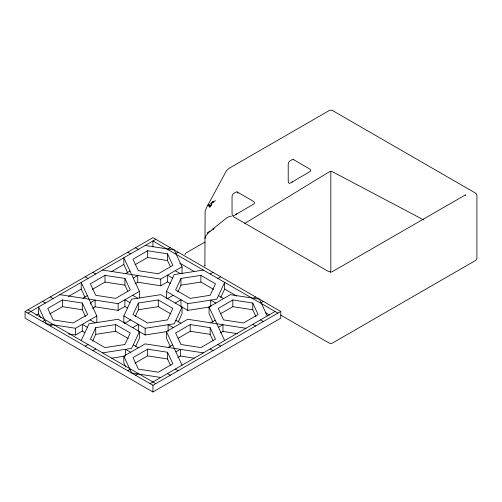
<?xml version="1.0" encoding="UTF-8"?>
<svg xmlns="http://www.w3.org/2000/svg" width="502" height="502" viewBox="0 0 502 502"><rect width="100%" height="100%" fill="white"/><g stroke="black" fill="none" stroke-linecap="round" stroke-linejoin="round"><path stroke-width="0.75" d="M204.929 265.307L204.879 266.098L205.123 211.204L206.698 207.295L226.603 170.46L228.893 168.427L329.858 110.189L332.198 110.365L475.532 193.119L476.454 194.017L476.9 195.491L476.9 258.116L476.454 259.59L475.532 260.488L331.797 343.418L329.456 343.242L280.781 315.137M465.279 195.491L465.542 194.839L331.891 271.889M184.849 254.658L186.123 252.87L204.879 242.146M204.879 238.419L205.845 235.965L208.493 232.752M81.217 340.576L89.017 323.777L118.127 319.272L139.43 331.571L139.43 338.285L135.54 346.669M95.731 327.649L90.385 339.157L104.981 347.585L124.923 344.504L130.263 332.989L115.667 324.562L95.731 327.649L95.731 334.357L92.588 341.128M125.186 323.47L123.831 322.686L123.831 315.978L131.631 299.173L160.734 294.668L182.044 306.973L182.044 313.681L178.154 322.064M138.339 303.045L132.999 314.559L147.594 322.987L167.536 319.899L172.876 308.391L158.281 299.964L138.339 303.045L138.339 309.753L135.201 316.53M139.43 331.571L131.631 348.375L102.527 352.881M167.8 298.866L166.444 298.081L166.444 291.373L174.244 274.569L203.348 270.07M180.952 278.447L175.612 289.955L190.208 298.383L210.15 295.295L215.49 283.787L200.894 275.36L180.952 278.447L180.952 285.155L177.808 291.926M182.044 306.973L174.244 323.777L145.141 328.277L123.831 315.978M220.767 297.46L224.658 289.077L224.658 282.369L216.858 299.173L187.754 303.672L166.444 291.373M211.537 204.967L209.836 206.247L209.384 206.874L209.717 207.326L210.689 206.04L210.363 205.582L211.449 204.251L211.788 204.672M236.888 213.519L235.915 214.505M213.419 202.011L211.06 203.868M211.932 202.639L213.645 201.264M213.865 228.617L213.206 229.088M213.024 228.818L226.54 218.037L229.552 216.4L231.46 216.149M292.089 182.069L292.591 181.674M212.904 229.251L214.147 228.404M210.551 230.882L211.969 229.947M210.658 203.555L215.377 200.605M211.857 229.979L212.321 229.678M213.049 229.125L213.494 228.83M209.221 206.673L209.786 206.309M244.731 223.434L328.892 172.073A2.742 1.556 -3.5 0 1 332.763 171.91L423.575 219.845M25.1 311.472L152.941 237.666L280.775 311.472L280.775 318.18L152.941 391.987L25.1 318.18L25.1 311.472L152.941 385.279L280.775 311.472M27.955 313.122L155.789 239.316M36.006 315.181L38.61 313.681L38.61 306.973L46.404 323.777L75.513 328.277L96.817 315.978L81.217 282.369L81.217 289.077L85.114 297.46M62.367 299.964L47.772 308.391L53.118 319.899L73.054 322.987L87.649 314.559L82.309 303.045L62.367 299.964L62.367 306.672L49.761 313.951M68.567 296.381L81.217 289.077M104.981 275.36L90.385 283.787L95.731 295.295L115.667 298.383L130.263 289.955L124.923 278.447L104.981 275.36L104.981 282.068L92.374 289.347M111.18 271.783L123.831 264.479L123.831 257.764L139.43 291.373L139.43 298.081M147.594 250.755L132.999 259.183L138.339 270.697L158.281 273.778L172.876 265.351L167.536 253.843L147.594 250.755L147.594 257.47L134.988 264.742M42.532 321.537L44.772 320.245M82.912 298.226L87.379 295.647M125.519 273.628L129.993 271.042M168.132 249.023L170.373 247.731M50.282 326.011L52.515 324.719M133.268 278.095L137.743 275.516L137.743 282.224L135.189 283.699M175.882 253.497L178.116 252.205M92.575 308.303L95.129 306.829L118.127 310.387L124.904 306.471L127.452 307.939M59.914 294.668L118.127 303.672L139.43 291.373M102.527 270.07L160.734 279.074L182.044 266.769L174.244 249.971L145.141 245.465M68.661 333.93L75.513 334.985L82.29 331.075L84.838 332.544M137.743 282.224L160.734 285.782L167.517 281.867L170.699 283.705M85.145 346.142L88.001 344.491M124.904 323.188L130.614 319.887M167.517 298.583L173.228 295.289M210.131 273.979L212.986 272.335M92.895 350.616L95.75 348.965M132.653 327.662L138.357 324.361L138.357 331.075L145.141 334.985L166.601 331.665M175.261 303.057L180.971 299.763L180.971 306.471L187.754 310.387L209.215 307.067M217.874 278.453L220.729 276.809M125.738 366.987L123.831 362.883L123.831 356.175L145.141 343.876L203.348 352.881M170.335 346.669L166.444 338.285L166.444 331.571L187.754 319.272L245.961 328.277M212.948 322.064L209.058 313.681L209.058 306.973L230.368 294.668L259.471 299.173L267.271 315.978M147.594 349.166L132.999 357.593L138.339 369.108L158.281 372.189L172.876 363.762L167.536 352.253L147.594 349.166L147.594 355.874L134.988 363.153M190.208 324.562L175.612 332.989L180.952 344.504L200.894 347.585L215.49 339.157L210.15 327.649L190.208 324.562L190.208 331.276L178.266 338.166M232.821 299.964L218.226 308.391L223.566 319.899L243.508 322.987L258.103 314.559L252.757 303.045L232.821 299.964L232.821 306.672L220.215 313.951M127.759 370.74L129.993 369.453M168.132 347.434L172.606 344.849M210.746 322.83L215.22 320.245M253.359 298.226L255.593 296.933M135.509 375.214L137.743 373.921M175.882 351.902L180.356 349.323L180.356 356.031L177.796 357.506M218.495 327.304L222.97 324.719L222.97 331.427L220.409 332.908M261.109 302.7L263.343 301.407M150.085 383.635L275.065 311.472M210.526 205.77L211.122 205.456M212.942 201.616L213.996 201.352M180.952 285.155L200.894 282.068L213.501 289.347M138.339 309.753L158.281 306.672L170.887 313.951M95.731 334.357L115.667 331.276L128.274 338.549M111.726 358.164L123.988 356.269M210.319 231.585L210.658 231.642M330.824 271.971L328.321 271.4L233.022 216.431M147.594 257.47L167.536 260.551L170.366 266.644M104.981 282.068L124.923 285.155L127.753 291.248M232.821 306.672L252.757 309.753L255.901 316.53M222.97 331.427L237.534 333.679M62.367 306.672L82.309 309.753L85.453 316.53M190.208 331.276L210.15 334.357L212.973 340.45M180.356 356.031L194.148 358.164M147.594 355.874L167.536 358.961L170.366 365.054M160.734 377.479L131.631 372.98L123.831 356.175M212.948 201.86L213.275 201.967M293.457 159.573L309.972 169.161L310.612 170.153L310.324 171.333L290.15 183.192L289.183 183.324L288.474 182.577L288.217 181.147L288.217 164.179A2.742 1.581 -60 0 1 290.15 160.822L292.089 159.705A2.742 1.581 -60 0 1 293.764 159.856M237.289 192.002L253.805 201.591L254.445 202.582L254.15 203.762L233.982 215.622L233.01 215.753L232.3 215.007L232.043 213.576L232.043 196.608A2.742 1.581 -60 0 1 233.982 193.257L235.915 192.134A2.742 1.581 -60 0 1 237.854 193.257M277.92 313.122L152.941 240.96L152.941 246.928M179.71 263.13L194.569 271.707M224.658 289.077L236.812 296.098M265.614 312.727L269.662 315.061M135.509 247.731L138.357 249.381M175.261 270.685L180.356 273.628M218.495 295.647L223.585 298.583M260.488 319.887L263.343 321.537M127.759 252.205L130.614 253.855M172.606 278.095L167.517 275.159L167.517 281.867M215.835 303.057L210.746 300.114L210.746 306.829M252.744 324.361L255.593 326.011M92.895 272.335L95.75 273.979M132.653 295.289L137.743 298.226M175.882 320.245L180.971 323.188M217.874 344.491L220.729 346.142M85.145 276.809L88.001 278.453M129.993 302.7L124.904 299.763L124.904 306.471M173.228 327.662L168.132 324.719L168.132 331.427M210.131 348.965L212.986 350.616M50.282 296.933L53.137 298.583M90.04 319.887L95.129 322.83M133.268 344.849L138.357 347.786M175.261 369.096L178.116 370.74M42.532 301.407L45.387 303.057M87.379 327.304L82.29 324.361L82.29 331.075M130.614 352.26L125.519 349.323L125.519 356.031M167.517 373.57L170.373 375.214M27.955 309.828L155.789 383.635M209.058 306.973L224.658 340.576M166.444 331.571L182.044 365.18M123.831 264.479L127.721 272.862M38.61 313.681L40.511 317.779M330.824 171.533L330.824 272.68M252.757 303.045L252.757 309.753M210.15 327.649L210.15 334.357M200.894 275.36L200.894 282.068M187.754 303.672L187.754 310.387M182.044 266.769L182.044 273.483M167.536 253.843L167.536 260.551M167.536 352.253L167.536 358.961M160.734 279.074L160.734 285.782M158.281 299.964L158.281 306.672M152.941 385.279L152.941 391.987M145.141 328.277L145.141 334.985M124.923 278.447L124.923 285.155M118.127 303.672L118.127 310.387M115.667 324.562L115.667 331.276M96.817 315.978L96.817 322.686M95.129 306.829L95.129 300.114L90.655 302.7L90.655 304.193M82.309 303.045L82.309 309.753M75.513 328.277L75.513 334.985M209.064 231.911L207.502 232.984L209.78 231.61L209.064 231.911M209.892 205.061L208.487 206.002L207.702 205.531L209.215 204.54L209.892 205.061"/></g></svg>
